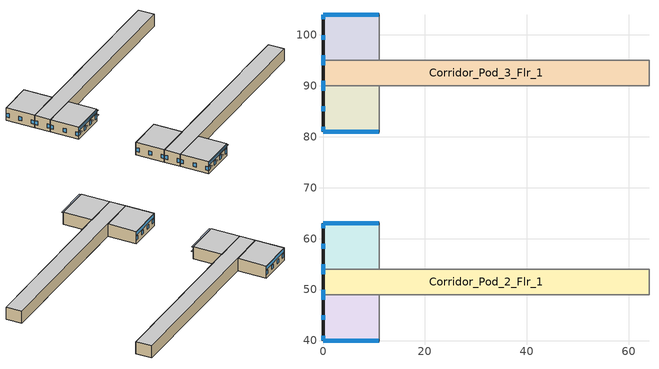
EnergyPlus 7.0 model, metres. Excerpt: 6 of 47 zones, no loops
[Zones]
Corner_Class_1_Pod_2_Flr_1
 floor ground (Unheated - 8in Slab with Carpet_NR_Ext-slab): 0,49 11,49 11,40 0,40 z0
 wall outside (Mass_R-13.3 ci_Ext-wall): 0,49 0,40 11,40 z0:4
 wall to Mult_Class_1_Pod_2_Flr_1 (Standard_Int-Wall): 11,40 11,49 z0:4
 wall to Corridor_Pod_2_Flr_1 (Standard_Int-Wall): 11,49 0,49 z0:4
 window (std_window_UValue_3.237_SHGC_0.390_VT_0.495): 0.05,40 0.96,40 / 3.38,40 4.29,40 / 6.71,40 7.62,40 / 10.04,40 10.95,40 z1.1:2.32
 window (daylight_window_UValue_3.237_SHGC_0.390_VT_0.495): 0.05,40 10.95,40 z2.79:3.8
 window (std_window_UValue_3.237_SHGC_0.390_VT_0.495_west): 0,48.95 0,48.04 / 0,44.96 0,44.04 / 0,40.96 0,40.05 z1.1:2.32
 ceiling to Corner_Class_1_Pod_2_Flr_2 (INT-FLOOR-UNDERSIDE): 0,40 11,40 11,49 0,49 z4
Corridor_Pod_2_Flr_1
 floor ground (Unheated - 8in Slab with Carpet_NR_Ext-slab): 0,54 64,54 64,49 0,49 z0
 wall outside (Mass_R-13.3 ci_Ext-wall): 0,54 0,49 z0:4
 wall to Mult_Class_1_Pod_2_Flr_1 (Standard_Int-Wall): 11,49 64,49 z0:4
 wall to Main_Corridor_Flr_1 (Standard_Int-Wall): 64,49 64,54 z0:4
 wall to Mult_Class_2_Pod_2_Flr_1 (Standard_Int-Wall): 64,54 11,54 z0:4
 wall to Corner_Class_2_Pod_2_Flr_1 (Standard_Int-Wall): 11,54 0,54 z0:4
 window (std_window_UValue_3.237_SHGC_0.390_VT_0.495_west): 0,53.95 0,53.04 / 0,49.96 0,49.05 z1.1:2.32
 ceiling to Corridor_Pod_2_Flr_2 (INT-FLOOR-UNDERSIDE): 0,49 64,49 64,54 0,54 z4
Corner_Class_2_Pod_2_Flr_1
 floor ground (Unheated - 8in Slab with Carpet_NR_Ext-slab): 0,63 11,63 11,54 0,54 z0
 wall outside (Mass_R-13.3 ci_Ext-wall): 11,63 0,63 0,54 z0:4
 wall to Mult_Class_2_Pod_2_Flr_1 (Standard_Int-Wall): 11,54 11,63 z0:4
 window (std_window_UValue_3.237_SHGC_0.490_VT_0.622): 10.95,63 10.04,63 / 7.62,63 6.71,63 / 4.29,63 3.38,63 / 0.96,63 0.05,63 z1.1:2.32
 window (daylight_window_UValue_3.237_SHGC_0.490_VT_0.622): 10.95,63 0.05,63 z2.79:3.8
 window (std_window_UValue_3.237_SHGC_0.390_VT_0.495_west): 0,62.95 0,62.04 / 0,58.96 0,58.04 / 0,54.96 0,54.05 z1.1:2.32
 ceiling to Corner_Class_2_Pod_2_Flr_2 (INT-FLOOR-UNDERSIDE): 0,54 11,54 11,63 0,63 z4
Corner_Class_1_Pod_3_Flr_1
 floor ground (Unheated - 8in Slab with Carpet_NR_Ext-slab): 0,90 11,90 11,81 0,81 z0
 wall outside (Mass_R-13.3 ci_Ext-wall): 0,90 0,81 11,81 z0:4
 wall to Mult_Class_1_Pod_3_Flr_1 (Standard_Int-Wall): 11,81 11,90 z0:4
 wall to Corridor_Pod_3_Flr_1 (Standard_Int-Wall): 11,90 0,90 z0:4
 window (std_window_UValue_3.237_SHGC_0.390_VT_0.495): 0.05,81 0.96,81 / 3.38,81 4.29,81 / 6.71,81 7.62,81 / 10.04,81 10.95,81 z1.1:2.32
 window (daylight_window_UValue_3.237_SHGC_0.390_VT_0.495): 0.05,81 10.95,81 z2.79:3.8
 window (std_window_UValue_3.237_SHGC_0.390_VT_0.495_west): 0,89.95 0,89.04 / 0,85.96 0,85.04 / 0,81.96 0,81.05 z1.1:2.32
 ceiling to Corner_Class_1_Pod_3_Flr_2 (INT-FLOOR-UNDERSIDE): 0,81 11,81 11,90 0,90 z4
Corridor_Pod_3_Flr_1
 floor ground (Unheated - 8in Slab with Carpet_NR_Ext-slab): 0,95 64,95 64,90 0,90 z0
 wall outside (Mass_R-13.3 ci_Ext-wall): 0,95 0,90 z0:4
 wall to Mult_Class_1_Pod_3_Flr_1 (Standard_Int-Wall): 11,90 64,90 z0:4
 wall to Bathrooms_Flr_1 (Standard_Int-Wall): 64,90 64,95 z0:4
 wall to Mult_Class_2_Pod_3_Flr_1 (Standard_Int-Wall): 64,95 11,95 z0:4
 wall to Corner_Class_2_Pod_3_Flr_1 (Standard_Int-Wall): 11,95 0,95 z0:4
 window (std_window_UValue_3.237_SHGC_0.390_VT_0.495_west): 0,94.95 0,94.04 / 0,90.96 0,90.05 z1.1:2.32
 ceiling to Corridor_Pod_3_Flr_2 (INT-FLOOR-UNDERSIDE): 0,90 64,90 64,95 0,95 z4
Corner_Class_2_Pod_3_Flr_1
 floor ground (Unheated - 8in Slab with Carpet_NR_Ext-slab): 0,104 11,104 11,95 0,95 z0
 wall outside (Mass_R-13.3 ci_Ext-wall): 11,104 0,104 0,95 z0:4
 wall to Mult_Class_2_Pod_3_Flr_1 (Standard_Int-Wall): 11,95 11,104 z0:4
 window (std_window_UValue_3.237_SHGC_0.490_VT_0.622): 10.95,104 10.04,104 / 7.62,104 6.71,104 / 4.29,104 3.38,104 / 0.96,104 0.05,104 z1.1:2.32
 window (daylight_window_UValue_3.237_SHGC_0.490_VT_0.622): 10.95,104 0.05,104 z2.79:3.8
 window (std_window_UValue_3.237_SHGC_0.390_VT_0.495_west): 0,103.95 0,103.04 / 0,99.96 0,99.04 / 0,95.96 0,95.05 z1.1:2.32
 ceiling to Corner_Class_2_Pod_3_Flr_2 (INT-FLOOR-UNDERSIDE): 0,95 11,95 11,104 0,104 z4
shading: 0.05,39.5 0.05,40 10.95,40 10.95,39.5 z3.8; 0.05,80.5 0.05,81 10.95,81 10.95,80.5 z3.8; 0.05,39.39 0.05,40 0.96,40 0.96,39.39 z2.32; 3.38,39.39 3.38,40 4.29,40 4.29,39.39 z2.32; 6.71,39.39 6.71,40 7.62,40 7.62,39.39 z2.32; 0.05,80.39 0.05,81 0.96,81 0.96,80.39 z2.32; 3.38,80.39 3.38,81 4.29,81 4.29,80.39 z2.32; 6.71,80.39 6.71,81 7.62,81 7.62,80.39 z2.32; 10.04,80.39 10.04,81 10.95,81 10.95,80.39 z2.32
[Building]
Secondary School Low-Energy Fan Coil: North Axis=0; Terrain=City; Loads Convergence Tolerance Value=0.04; Temperature Convergence Tolerance Value=0.2; Solar Distribution=FullExterior; Maximum Number of Warmup Days=25; Minimum Number of Warmup Days=6
[Site:Location]
USA NM-ALBUQUERQUE: Latitude {deg}=35.03; Longitude {deg}=-106.62; Time Zone {hr}=-7; Elevation {m}=1619
[Site:GroundTemperature:BuildingSurface]
19.213, 19.212, 19.191, 19.196, 20.446, 21.39, 21.565, 21.74, 21.83, 19.836, 19.374, 19.272
[Site:WaterMainsTemperature]
Calculation Method=CORRELATION; Annual Average Outdoor Air Temperature {C}=13.18; Maximum Difference In Monthly Average Outdoor Air Temperatures {deltaC}=24
[SizingPeriod:DesignDay] Barometric Pressure {Pa}=83328; Rain {0-no,1-yes}=0; Snow on ground {0-no,1-yes}=0; Day of Month=21; Daylight Savings Time Indicator=0; Humidity Indicating Type=WetBulb
Name | Maximum Dry-Bulb Temperature {C} | Daily Temp Range {C} | Humidity Indicating Conditions at Maximum Dry-Bulb | Wind Speed {m/s} design conditions vs. traditional 6.71 m/s (15 mph) | Wind Direction {Degrees; N=0, S=180} | Clearness {0.0 to 1.1} | Month | Day Type | Wind Speed {m/s} design conditions vs. traditional 3.35 m/s (7mph)
ALBUQUERQUE Ann Htg 99.6% Condns DB | -9 | 0 | -9 | 3.3 | 0 | 0 | 1 | WinterDesignDay
ALBUQUERQUE Ann Clg .4% Condns DB=>MWB | 35.6 | 14.1 | 15.7 |  | 260 | 1 | 7 | SummerDesignDay | 4.4
ALBUQUERQUE Ann Clg .4% Condns WB=>MDB | 28.3 | 14.1 | 18.5 |  | 260 | 1 | 7 | SummerDesignDay | 4.4
[WindowMaterial:SimpleGlazingSystem] U-Factor=1.931
Name | Solar Heat Gain Coefficient | Visible Transmittance
SOUTH | 0.75 | 0.75
NORTH | 0.62 | 0.62
WEST | 0.4 | 0.4
[Material] Thermal Absorptance=0.9
Name | Roughness | Thickness | Conductivity | Density | Specific Heat | Solar Absorptance | Visible Absorptance | Thickness {m} | Conductivity {W/m-K} | Density {kg/m3} | Specific Heat {J/kg-K}
GP01 1/2 GYPSUM | Smooth | 0.0127 | 0.16 | 800 | 1090 | 0.7 | 0.5
1IN Stucco | Smooth | 0.0253 | 0.6918 | 1858 | 837 | 0.92 | 0.92
8IN Concrete HW | MediumRough | 0.2033 | 1.7296 | 2243 | 837 | 0.65 | 0.65
Wall Insulation [61] | MediumRough | 0.0785 | 0.0432 | 91 | 837 | 0.5 | 0.5
1/2IN Gypsum | Smooth | 0.0127 | 0.16 | 784.9 | 830 | 0.92 | 0.92
MAT-CC05 8 HW CONCRETE | Rough | 0.2032 | 1.311 | 2240 | 836.8 | 0.7 | 0.7
Std Wood 6inch | MediumSmooth |  |  |  |  | 0.7 | 0.7 | 0.15 | 0.12 | 540 | 1210
Std MAT-CC05 4 MW CONCRETE | Rough |  |  |  |  | 0.7 | 0.2 | 0.1 | 0.858 | 1968 | 836.8
[Material:NoMass] Roughness=VeryRough; Thermal Absorptance=0.9; Solar Absorptance=0.7; Visible Absorptance=0.8
Name | Thermal Resistance {(m2-K)/W} | Thermal Resistance {m2-K/W}
CP02 CARPET PAD | 0.2165
Std CP02 CARPET PAD |  | 0.21648
[Construction]
std_window_UValue_3.237_SHGC_0.390_VT_0.495; daylight_window_UValue_3.237_SHGC_0.390_VT_0.495: SOUTH
std_window_UValue_3.237_SHGC_0.490_VT_0.622; daylight_window_UValue_3.237_SHGC_0.490_VT_0.622: NORTH
std_window_UValue_3.237_SHGC_0.390_VT_0.495_west: WEST
Standard_Int-Wall: GP01 1/2 GYPSUM, GP01 1/2 GYPSUM
Mass_R-13.3 ci_Ext-wall: 1IN Stucco, 8IN Concrete HW, Wall Insulation [61], 1/2IN Gypsum
Unheated - 8in Slab with Carpet_NR_Ext-slab: MAT-CC05 8 HW CONCRETE, CP02 CARPET PAD
InteriorFurnishings: Std Wood 6inch
INT-FLOOR-UNDERSIDE: Std CP02 CARPET PAD, Std MAT-CC05 4 MW CONCRETE
[Zone] Type=1; Multiplier=1; Ceiling Height {m}=4; Floor Area {m2}=AutoCalculate; Part of Total Floor Area=Yes
Name | Volume {m3}
Corner_Class_1_Pod_2_Flr_1; Corner_Class_2_Pod_2_Flr_1; Corner_Class_1_Pod_3_Flr_1; Corner_Class_2_Pod_3_Flr_1 | 396
Corridor_Pod_2_Flr_1; Corridor_Pod_3_Flr_1 | 1280
[InternalMass] Construction=InteriorFurnishings
Name | Zone | Surface Area
Corner_Class_1_Pod_2_Flr_1 Internal Mass | Corner_Class_1_Pod_2_Flr_1 | 198
Corridor_Pod_2_Flr_1 Internal Mass | Corridor_Pod_2_Flr_1 | 640
Corner_Class_2_Pod_2_Flr_1 Internal Mass | Corner_Class_2_Pod_2_Flr_1 | 198
Corner_Class_1_Pod_3_Flr_1 Internal Mass | Corner_Class_1_Pod_3_Flr_1 | 198
Corridor_Pod_3_Flr_1 Internal Mass | Corridor_Pod_3_Flr_1 | 640
Corner_Class_2_Pod_3_Flr_1 Internal Mass | Corner_Class_2_Pod_3_Flr_1 | 198
[ZoneInfiltration:DesignFlowRate] Schedule=INFIL_SCH; Design Volume Flow Rate Calculation Method=Flow/ExteriorWallArea; Flow per Exterior Surface Area {m3/s/m2}=0.000302; Constant Term Coefficient=1; Temperature Term Coefficient=0; Velocity Term Coefficient=0; Velocity Squared Term Coefficient=0
Name | Zone
Corner_Class_1_Pod_2_Flr_1_Infiltration | Corner_Class_1_Pod_2_Flr_1
Corridor_Pod_2_Flr_1_Infiltration | Corridor_Pod_2_Flr_1
Corner_Class_2_Pod_2_Flr_1_Infiltration | Corner_Class_2_Pod_2_Flr_1
Corner_Class_1_Pod_3_Flr_1_Infiltration | Corner_Class_1_Pod_3_Flr_1
Corridor_Pod_3_Flr_1_Infiltration | Corridor_Pod_3_Flr_1
Corner_Class_2_Pod_3_Flr_1_Infiltration | Corner_Class_2_Pod_3_Flr_1
[People] Schedule=Bldg_Occ_Sch; Number of People Calculation Method=People; Number of People=34.65; Fraction Radiant=0.3; User Specified Sensible Fraction=AUTOCALCULATE; Activity Level Schedule=ACTIVITY_SCH; Carbon Dioxide Generation Rate {m3/s-W}=3.82E-8; Enable ASHRAE 55 Comfort Warnings=No; MRT Calculation=ZoneAveraged; Work Efficiency Schedule=WORK_EFF_SCH; Clothing Schedule=CLOTHING_SCH; Air Velocity Schedule=AIR_VELO_SCH; Thermal Comfort Report=FANGER
Name | Zone
Corner_Class_1_Pod_2_Flr_1 People | Corner_Class_1_Pod_2_Flr_1
Corner_Class_2_Pod_2_Flr_1 People | Corner_Class_2_Pod_2_Flr_1
Corner_Class_1_Pod_3_Flr_1 People | Corner_Class_1_Pod_3_Flr_1
Corner_Class_2_Pod_3_Flr_1 People | Corner_Class_2_Pod_3_Flr_1
[Lights] Design Level Calculation Method=LightingLevel; Return Air Fraction=0; Fraction Radiant=0.37; Fraction Visible=0.2; Fraction Replaceable=1; Return Air Fraction is Calculated from Plenum Temperature=No
Name | Zone | Schedule | Design Level {W}
Corner_Class_1_Pod_2_Flr_1_Lights | Corner_Class_1_Pod_2_Flr_1 | Corner_Class_1_Pod_2_Flr_1_South_Class | 852.39
Corridor_Pod_2_Flr_1_Lights | Corridor_Pod_2_Flr_1 | Bldg_Light_Sch | 1379.2
Corner_Class_2_Pod_2_Flr_1_Lights | Corner_Class_2_Pod_2_Flr_1 | Corner_Class_2_Pod_2_Flr_1_North_Class | 852.39
Corner_Class_1_Pod_3_Flr_1_Lights | Corner_Class_1_Pod_3_Flr_1 | Corner_Class_1_Pod_3_Flr_1_South_Class | 852.39
Corridor_Pod_3_Flr_1_Lights | Corridor_Pod_3_Flr_1 | Bldg_Light_Sch | 1379.2
Corner_Class_2_Pod_3_Flr_1_Lights | Corner_Class_2_Pod_3_Flr_1 | Corner_Class_2_Pod_3_Flr_1_North_Class | 852.39
[ElectricEquipment] Schedule=Bldg_Equip_Sch; Design Level Calculation Method=EquipmentLevel; Fraction Latent=0; Fraction Radiant=0.5; Fraction Lost=0
Name | Zone | Design Level {W}
Corner_Class_1_Pod_2_Flr_1_PlugMisc_Equip | Corner_Class_1_Pod_2_Flr_1 | 575.19
Corridor_Pod_2_Flr_1_PlugMisc_Equip | Corridor_Pod_2_Flr_1 | 412.8
Corner_Class_2_Pod_2_Flr_1_PlugMisc_Equip | Corner_Class_2_Pod_2_Flr_1 | 575.19
Corner_Class_1_Pod_3_Flr_1_PlugMisc_Equip | Corner_Class_1_Pod_3_Flr_1 | 575.19
Corridor_Pod_3_Flr_1_PlugMisc_Equip | Corridor_Pod_3_Flr_1 | 412.8
Corner_Class_2_Pod_3_Flr_1_PlugMisc_Equip | Corner_Class_2_Pod_3_Flr_1 | 575.19
[Exterior:Lights]
Exterior Facade Lighting: Schedule=Ext_Light_Sch; Design Level=18979.8; Control Option=AstronomicalClock
[Schedule:Compact]
Bldg_Light_Sch: Fraction, Through: 6/30, For: Weekdays, Until: 06:00, 0.2, Until: 07:00, 0.4, Until: 16:00, 0.9, Until: 19:00, 0.7, Until: 21:00, 0.5, Until: 24:00, 0.2, For: SummerDesignDay, Until: 24:00, 1, For: WinterDesignDay, Until: 24:00, 0, For: AllOtherDays, Until: 24:00, 0.2, Through: 9/1, For: Weekdays, Until: 08:00, 0.2, Until: 14:00, 0.5, Until: 24:00, 0.2, For: SummerDesignDay, Until: 24:00, 1, For: WinterDesignDay, Until: 24:00, 0, For: AllOtherDays, Until: 24:00, 0.2, Through: 12/31, For: Weekdays, Until: 06:00, 0.2, Until: 07:00, 0.4, Until: 16:00, 0.9, Until: 19:00, 0.7, Until: 21:00, 0.5, Until: 24:00, 0.2, For: SummerDesignDay, Until: 24:00, 1, For: WinterDesignDay, Until: 24:00, 0, For: AllOtherDays, Until: 24:00, 0.2
Bldg_Occ_Sch: Fraction, Through: 6/30, For: Weekdays, Until: 08:00, 0, Until: 09:00, 0.5, Until: 11:00, 0.45, Until: 13:00, 0.2, Until: 14:00, 0.45, Until: 17:00, 0.05, Until: 24:00, 0, For: SummerDesignDay, Until: 24:00, 1, For: AllOtherDays, Until: 24:00, 0, Through: 9/1, For: Weekdays, Until: 09:00, 0, Until: 13:00, 0.05, Until: 24:00, 0, For: SummerDesignDay, Until: 24:00, 1, For: AllOtherDays, Until: 24:00, 0, Through: 12/31, For: Weekdays, Until: 08:00, 0, Until: 09:00, 0.5, Until: 11:00, 0.45, Until: 13:00, 0.2, Until: 14:00, 0.45, Until: 17:00, 0.05, Until: 24:00, 0, For: SummerDesignDay, Until: 24:00, 1, For: AllOtherDays, Until: 24:00, 0
Infil_Sch: Fraction, Through: 6/30, For: WinterDesignDay SummerDesignDay, Until: 24:00, 1, For: Weekdays, Until: 06:00, 0.5, Until: 18:00, 1, Until: 24:00, 0.5, For: AllOtherDays, Until: 24:00, 0.5, Through: 9/1, For: WinterDesignDay SummerDesignDay, Until: 24:00, 1, For: Weekdays, Until: 08:00, 0.5, Until: 13:00, 1, Until: 24:00, 0.5, For: AllOtherDays, Until: 24:00, 0.5, Through: 12/31, For: WinterDesignDay SummerDesignDay, Until: 24:00, 1, For: Weekdays, Until: 06:00, 0.5, Until: 18:00, 1, Until: 24:00, 0.5, For: AllOtherDays, Until: 24:00, 0.5
Work_Eff_Sch: Fraction, Through: 12/31, For: AllDays, Until: 24:00, 0
Air_Velo_Sch: Any Number, Through: 12/31, For: AllDays, Until: 24:00, 0.2
Clothing_Sch: Any Number, Through: 04/30, For: AllDays, Until: 24:00, 1.1, Through: 09/30, For: AllDays, Until: 24:00, 0.6, Through: 12/31, For: AllDays, Until: 24:00, 1.1
Activity_Sch: Any Number, Through: 12/31, For: AllDays, Until: 24:00, 120
Bldg_Equip_Sch: Fraction, Through: 6/30, For: Weekdays SummerDesignDay, Until: 08:00, 0.25, Until: 15:00, 0.65, Until: 24:00, 0.25, For: WinterDesignDay, Until: 24:00, 0, For: AllOtherDays, Until: 24:00, 0.25, Through: 9/1, For: Weekdays SummerDesignDay, Until: 08:00, 0.25, Until: 13:00, 0.65, Until: 24:00, 0.25, For: WinterDesignDay, Until: 24:00, 0, For: AllOtherDays, Until: 24:00, 0.25, Through: 12/31, For: Weekdays SummerDesignDay, Until: 08:00, 0.25, Until: 15:00, 0.65, Until: 24:00, 0.25, For: WinterDesignDay, Until: 24:00, 0, For: AllOtherDays, Until: 24:00, 0.25
Ext_Light_Sch: Fraction, Through: 12/31, For: AllDays, Until: 06:00, 0.25, Until: 24:00, 1
[Schedule:File] Column Number=6; Rows to Skip at Top=2; Number of Hours of Data=8760; Column Separator=Comma
Name | File
Corner_Class_1_Pod_2_Flr_1_South_Class; Corner_Class_1_Pod_3_Flr_1_South_Class | South_Class.csv
Corner_Class_2_Pod_2_Flr_1_North_Class; Corner_Class_2_Pod_3_Flr_1_North_Class | North_Class.csv
